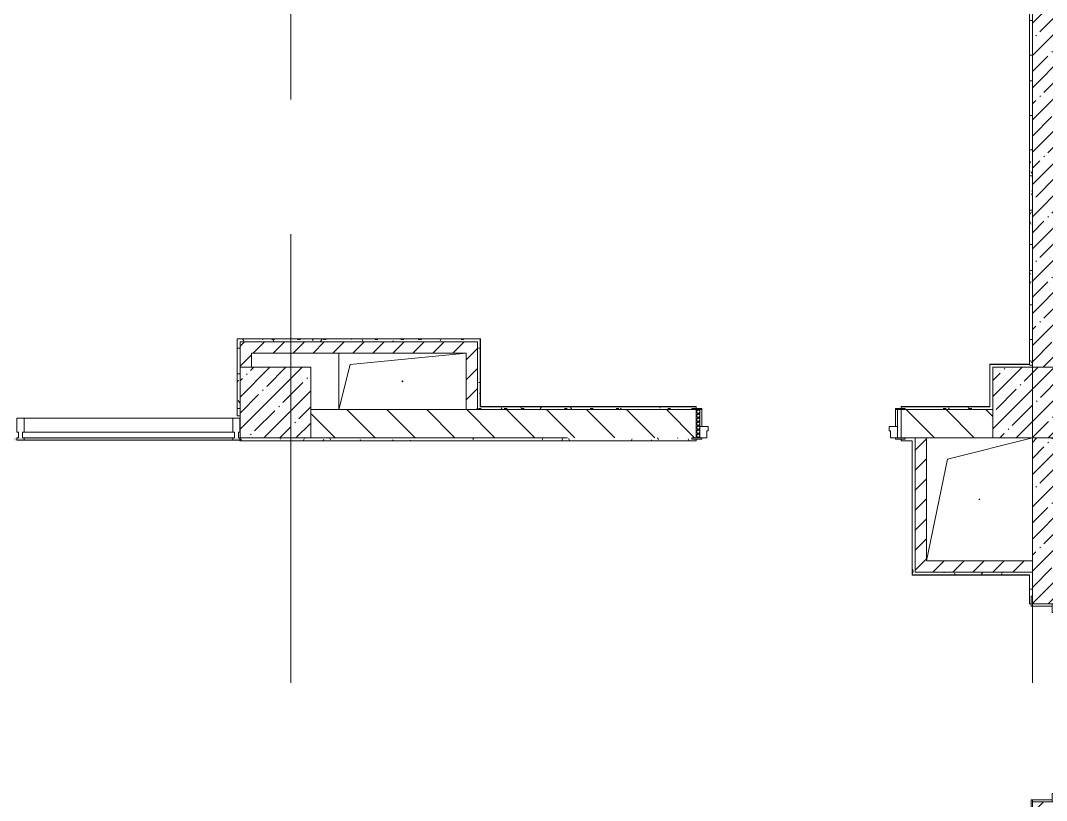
# Model space of a CAD drawing. Header units: millimetres. Extents: x -625 to 415037, y -3642 to 102118.
# Drawn here: x 262818 to 270082, y 85374 to 90892 of the extents above; entities that cross this region are included whole.
import ezdxf

# ---------------------------------------------------------------- set-up
doc = ezdxf.new("R2010")
doc.units = ezdxf.units.MM
doc.linetypes.add('Осевая', pattern=[6350, 1270, -952.5, 3175, -952.5])
doc.layers.add('A-AREA-PATT-2', color=7, linetype='Continuous', lineweight=5, true_color=0xcde0ef, transparency=1)
for name, color, linetype, lineweight, true_color in [('A-DOOR-1', 7, 'Continuous', 5, 0xc0c0c0), ('A-DOOR-FRAM-1', 7, 'Continuous', 5, 0xc0c0c0), ('A-WALL-1', 9, 'Continuous', 5, 0x808080), ('A-WALL-FNSH-1', 9, 'Continuous', 5, 0x808080)]:
    doc.layers.add(name, color=color, linetype=linetype, lineweight=lineweight, true_color=true_color)
for name, color, linetype, lineweight in [('A-DOOR-FRAM-2', 7, 'Continuous', 5), ('A-GENM', 7, 'Continuous', 9), ('A-GLAZ-CURT', 7, 'Continuous', 9), ('A-GLAZ-CURT-2', 7, 'Continuous', 20), ('A-GLAZ-CWMG', 7, 'Continuous', 9), ('A-GLAZ-CWMG-1', 7, 'Continuous', 20), ('A-WALL', 7, 'Continuous', 5), ('I-WALL', 7, 'Continuous', 5), ('S-COLS', 7, 'Continuous', 9), ('S-COLS-1', 7, 'Continuous', 5), ('Оси-2', 7, 'Осевая', 9)]:
    doc.layers.add(name, color=color, linetype=linetype, lineweight=lineweight)
doc.layers.get('A-DOOR-1').off()
pattern_1 = [(45, (148772.12, 0), (-114.04925, 114.04925), []), (45, (148886.17, 0), (-114.04925, 114.04925), [201.612, -40.322, 6.706, -33.617])]
pattern_2 = [(45, (148772.12, 0), (-70.71068, 70.71068), [])]
pattern_3 = [(0, (148772.123, 0), (243.84, 60.96), [20.117, -162.763, 20.117, -162.763, -975.36]), (0, (148772.123, 0), (243.84, 60.96), [-365.76, 20.117, -345.643, 20.117, -162.763, -426.72]), (0, (148772.123, 0), (243.84, 60.96), [-914.4, 20.117, -101.803, 20.117, -284.683]), (120, (148863.563, 30.48), (-174.71291, 180.691634), [20.117, -162.763, 20.117, -162.763, -975.36]), (120, (148863.563, 30.48), (-174.71291, 180.691634), [-365.76, 20.117, -345.643, 20.117, -162.763, -426.72]), (120, (148863.563, 30.48), (-174.71291, 180.691634), [-914.4, 20.117, -101.803, 20.117, -284.683]), (240, (148894.043, 152.4), (-69.12709, -241.651634), [20.117, -162.763, 20.117, -162.763, -975.36]), (240, (148894.043, 152.4), (-69.12709, -241.651634), [-365.76, 20.117, -345.643, 20.117, -162.763, -426.72]), (240, (148894.043, 152.4), (-69.12709, -241.651634), [-914.4, 20.117, -101.803, 20.117, -284.683])]

# ---------------------------------------------------------------- blocks, each defined once
blk = doc.blocks.new('110_Дверь_СКБ_2Ст - Д-1_л_Лестничная клетка EIS60 2-32142534-Объем проектирования 2 этажа')
at = {"layer": 'A-DOOR-FRAM-1'}
for p, q in [((-672.5, 118), (-742.5, 118)), ((-742.5, 118), (-742.5, 110)), ((-742.5, 110), (-672.5, 110)), ((-637.5, 110), (-687.5, 110)), ((-687.5, 110), (-687.5, 30)), ((-672.5, 110), (-672.5, 118)), ((-637.5, 60), (-637.5, 110)), ((662.5, 110), (662.5, 60)), ((712.5, 110), (662.5, 110)), ((767.5, 118), (697.5, 118)), ((697.5, 118), (697.5, 110)), ((697.5, 110), (767.5, 110)), ((712.5, 30), (712.5, 110)), ((767.5, 110), (767.5, 118)), ((-687.5, 30), (-627.5, 30)), ((-672.5, 30), (-687.5, 30)), ((-687.5, 30), (-687.5, -110)), ((-672.5, -110), (-672.5, 30)), ((-627.5, 60), (-637.5, 60)), ((-627.5, 30), (-627.5, 60)), ((662.5, 60), (652.5, 60)), ((652.5, 60), (652.5, 30)), ((652.5, 30), (712.5, 30)), ((712.5, 30), (697.5, 30)), ((697.5, 30), (697.5, -110)), ((712.5, -110), (712.5, 30)), ((-672.5, -110), (-742.5, -110)), ((-742.5, -110), (-742.5, -118)), ((-742.5, -118), (-672.5, -118)), ((-687.5, -110), (-672.5, -110)), ((-672.5, -118), (-672.5, -110)), ((697.5, -110), (712.5, -110)), ((767.5, -110), (697.5, -110)), ((697.5, -110), (697.5, -118)), ((697.5, -118), (767.5, -118)), ((767.5, -118), (767.5, -110))]:
    blk.add_line(p, q, dxfattribs=at)
blk = doc.blocks.new('GM_Отверстие прямоугольное _в плите_ - Отверстие-23877052-Объем проектирования 2 этажа')
at = {"layer": 'A-GENM'}
for p, q in [((-225, 285), (375, 435)), ((-375, -435), (-225, 285))]:
    blk.add_line(p, q, dxfattribs=at)
for start, end in [(360, 180), (180, 360)]:
    blk.add_arc((0, 0), 2.5, start, end, dxfattribs=at)
blk = doc.blocks.new('BSC_Колонна _Прямоугольная - 500х500-22291386-Объем проектирования 2 этажа')
at = {"layer": 'S-COLS-1'}
h = blk.add_hatch(dxfattribs=at)
h.set_pattern_fill('FP_171', color=256, style=0, pattern_type=2)
h.set_pattern_definition([(45, (-121180, -13650), (-114.04925, 114.04925), []), (45, (-121065.95, -13650), (-114.04925, 114.04925), [201.613, -40.323, 6.706, -33.617])])
h.paths.add_polyline_path([(62, -250), (250, -250), (250, 250), (-250, 250), (-250, -250), (30, -250)])
for p, q in [((250, 250), (-250, 250)), ((-250, 250), (-250, -250)), ((250, -250), (250, 250)), ((-250, -250), (250, -250))]:
    blk.add_line(p, q, dxfattribs=at)
blk = doc.blocks.new('GM_Отверстие прямоугольное _в плите_ - Отверстие-23876685-Объем проектирования 2 этажа')
at = {"layer": 'A-GENM'}
for p, q in [((-450, -200), (-450, 200)), ((-450, 200), (-450, -200)), ((-370, 120), (450, 200)), ((-450, -200), (-370, 120))]:
    blk.add_line(p, q, dxfattribs=at)
for start, end in [(360, 180), (180, 360)]:
    blk.add_arc((0, 0), 2.5, start, end, dxfattribs=at)
blk = doc.blocks.new('110_Дверь_СКБ_2Ст - Д-6_п__ ДОО_Дв_1450x2100h_Дверь из раздевальной в коридор-32371698-Объем проектирования 2 этажа')
at = {"layer": 'A-DOOR-FRAM-2'}
h = blk.add_hatch(dxfattribs=at)
h.set_pattern_fill('FP_215', color=256, style=0, pattern_type=2)
h.set_pattern_definition([(315, (-546.384, -164.685), (-14.1421, -14.1421), []), (225, (-546.384, -164.685), (-14.1421, 14.1421), [])])
h.paths.add_polyline_path([(-712.5, -100), (-687.5, -100), (-687.5, 100), (-712.5, 100)])
at = {"layer": 'A-DOOR-FRAM-1'}
for p, q in [((-742.5, 108), (-672.5, 108)), ((-742.5, 100), (-742.5, 108)), ((-672.5, 100), (-742.5, 100)), ((-712.5, 100), (-687.5, 100)), ((-712.5, -100), (-712.5, 100)), ((-687.5, 100), (-687.5, -100)), ((-687.5, 100), (-672.5, 100)), ((-687.5, -20), (-687.5, 100)), ((-672.5, 108), (-672.5, 100)), ((-672.5, 100), (-672.5, -20)), ((697.5, 100), (697.5, 108)), ((697.5, 108), (767.5, 108)), ((697.5, -20), (697.5, 100)), ((697.5, 100), (712.5, 100)), ((767.5, 100), (697.5, 100)), ((712.5, -100), (712.5, 100)), ((712.5, 100), (737.5, 100)), ((712.5, 100), (712.5, -20)), ((737.5, 100), (737.5, -100)), ((767.5, 108), (767.5, 100)), ((-687.5, -20), (-627.5, -20)), ((-687.5, -100), (-687.5, -20)), ((-672.5, -20), (-687.5, -20)), ((-637.5, -50), (-637.5, -100)), ((-627.5, -50), (-637.5, -50)), ((-627.5, -20), (-627.5, -50)), ((652.5, -20), (712.5, -20)), ((652.5, -50), (652.5, -20)), ((662.5, -50), (652.5, -50)), ((662.5, -100), (662.5, -50)), ((712.5, -20), (697.5, -20)), ((712.5, -20), (712.5, -100)), ((-742.5, -100), (-672.5, -100)), ((-742.5, -108), (-742.5, -100)), ((-672.5, -108), (-742.5, -108)), ((-687.5, -100), (-712.5, -100)), ((-637.5, -100), (-687.5, -100)), ((-672.5, -100), (-672.5, -108)), ((712.5, -100), (662.5, -100)), ((697.5, -108), (697.5, -100)), ((697.5, -100), (767.5, -100)), ((767.5, -108), (697.5, -108)), ((737.5, -100), (712.5, -100)), ((767.5, -100), (767.5, -108))]:
    blk.add_line(p, q, dxfattribs=at)
blk = doc.blocks.new('Системная панель - Стекло - 40мм-32428871-Объем проектирования 2 этажа')
at = {"layer": 'A-GLAZ-CURT-2'}
for p, q in [((749.5, 0), (-749.5, 0)), ((-749.5, 0), (-749.5, -40)), ((749.5, -40), (749.5, 0)), ((-749.5, -40), (749.5, -40))]:
    blk.add_line(p, q, dxfattribs=at)
blk = doc.blocks.new('Прямоугольный импост - Импост структурный с накладкой - 160мм Темный-32428319-Объем проектирования 2 этажа')
at = {"layer": 'A-GLAZ-CWMG-1'}
for p, q in [((0, 140), (-50, 140)), ((-50, 140), (-50, 40)), ((0, 40), (0, 140)), ((-50, 40), (-40, 40)), ((-40, 0), (-50, 0)), ((-50, 0), (-50, -17)), ((-40, 40), (-40, 0)), ((-10, 0), (-10, 40)), ((-10, 40), (0, 40)), ((0, 0), (-10, 0)), ((0, -17), (0, 0)), ((-50, -17), (0, -17))]:
    blk.add_line(p, q, dxfattribs=at)
blk = doc.blocks.new('Прямоугольный импост - Импост структурный с накладкой - 160мм Темный-32428868-Объем проектирования 2 этажа')
at = {"layer": 'A-GLAZ-CWMG'}
for p, q in [((114070.5, 13540), (115549.5, 13540)), ((114070.5, 13383), (115549.5, 13383))]:
    blk.add_line(p, q, dxfattribs=at)
blk = doc.blocks.new('Прямоугольный импост - Импост структурный с накладкой - 160мм Темный-30755836-Объем проектирования 2 этажа')
at = {"layer": 'A-GLAZ-CWMG-1'}
for p, q in [((-25, 40), (-25, 140)), ((-25, 140), (25, 140)), ((25, 140), (25, 40)), ((-15, 40), (-25, 40)), ((-25, -17), (-25, 0)), ((-25, 0), (-15, 0)), ((-15, 0), (-15, 40)), ((15, 40), (15, 0)), ((25, 40), (15, 40)), ((15, 0), (25, 0)), ((25, 0), (25, -17)), ((25, -17), (-25, -17))]:
    blk.add_line(p, q, dxfattribs=at)
blk = doc.blocks.new('2floor')
at = {"layer": 'A-AREA-PATT-2'}
h = blk.add_hatch(color=256, dxfattribs=at)
h.paths.add_polyline_path([(247492.6, 13190), (247493.1, 13190), (247492.6, 13190)])
h.paths.add_polyline_path([(249962.1, 13380), (249962.1, 13383), (251337.1, 13381.5), (251337.1, 13380), (251387.1, 13381.5), (251387.1, 13383), (254321.6, 13383.8), (254321.6, 13400), (249872.1, 13400), (249872.1, 13383), (249912.1, 13383), (249912.1, 13380), (249947.2, 13380)])
h.paths.add_polyline_path([(261327.6, 13380), (261327.6, 13383), (264371.6, 13383), (264371.6, 13400), (259822.6, 13400), (259822.6, 13383), (259862.6, 13383), (259862.6, 13380), (259912.6, 13380.4), (259912.6, 13383), (261277.6, 13381.5), (261277.6, 13380), (261305.2, 13380)])
at = {"layer": 'I-WALL'}
h = blk.add_hatch(dxfattribs=at)
h.set_pattern_fill('FP_191', color=256, style=0, pattern_type=2)
h.set_pattern_definition(pattern_3)
h.paths.add_polyline_path([(269982.1, 13920), (269982.1, 18600), (269962.1, 18579), (269962.1, 13920)])
h.paths.add_polyline_path([(269962.1, 18580), (269982.1, 18600), (269962.1, 18600)])
h = blk.add_hatch(dxfattribs=at)
h.set_pattern_fill('FP_1', color=256, style=0, pattern_type=2)
h.set_pattern_definition(pattern_1)
h.paths.add_polyline_path([(269982.1, 10600), (270202.1, 10600), (270202.1, 10825), (269982.1, 10825), (269982.1, 10770)])
h.paths.add_polyline_path([(270085.9, 12225), (270202.1, 12225), (270202.1, 13400), (269982.1, 13400), (269982.1, 12225)])
h.paths.add_polyline_path([(270182.1, 13900), (270202.1, 13900), (270202.1, 18600), (269982.1, 18600), (269982.1, 13900), (270143.9, 13900)])
h = blk.add_hatch(dxfattribs=at)
h.set_pattern_fill('FP_191', color=256, style=0, pattern_type=2)
h.set_pattern_definition(pattern_3)
h.paths.add_polyline_path([(264352.1, 13557), (264372.1, 13557), (264371.4, 14100), (264352.1, 14100), (264352.1, 13574.2)])
h = blk.add_hatch(dxfattribs=at)
h.set_pattern_fill('FP_191', color=256, style=0, pattern_type=2)
h.set_pattern_definition(pattern_3)
h.paths.add_polyline_path([(265972.6, 14080), (266072.6, 14080), (266072.6, 14100), (264372.1, 14100), (264372.6, 14080), (265244.4, 14080)])
h = blk.add_hatch(dxfattribs=at)
h.set_pattern_fill('FP_22', color=256, style=0, pattern_type=2)
h.set_pattern_definition(pattern_2)
h.paths.add_polyline_path([(264452.1, 13900), (264452.1, 14080), (264372.1, 14080), (264372.6, 13900)])
h = blk.add_hatch(dxfattribs=at)
h.set_pattern_fill('FP_22', color=256, style=0, pattern_type=2)
h.set_pattern_definition(pattern_2)
h.paths.add_polyline_path([(265992.7, 14000), (266052.6, 14000), (266052.6, 14080), (264452.1, 14080), (264452.1, 14000), (265972.6, 14000)])
h = blk.add_hatch(dxfattribs=at)
h.set_pattern_fill('FP_191', color=256, style=0, pattern_type=2)
h.set_pattern_definition(pattern_3)
h.paths.add_polyline_path([(266072.6, 13600), (266070.3, 13617.8), (266052.6, 13600)])
h.paths.add_polyline_path([(266052.6, 13600), (266072.6, 13621), (266072.6, 14080), (266052.6, 14080), (266052.6, 13614.5)])
h = blk.add_hatch(dxfattribs=at)
h.set_pattern_fill('FP_22', color=256, style=0, pattern_type=2)
h.set_pattern_definition(pattern_2)
h.paths.add_polyline_path([(265972.6, 13600), (266052.6, 13600), (266052.6, 14000), (265972.6, 14000), (265972.6, 13973)])
h = blk.add_hatch(dxfattribs=at)
h.set_pattern_fill('FP_191', color=256, style=0, pattern_type=2)
h.set_pattern_definition(pattern_3)
h.paths.add_polyline_path([(269942.2, 13900), (269982.1, 13900), (269961.1, 13920), (269702.1, 13920), (269702.1, 13900), (269915.5, 13900)])
h.paths.add_polyline_path([(269982.1, 13900), (269982.1, 13920), (269962.1, 13920)])
h = blk.add_hatch(dxfattribs=at)
h.set_pattern_fill('FP_23', color=256, style=0, pattern_type=2)
h.set_pattern_definition([(135, (148772.12, 0), (-141.42136, -141.42136), [])])
h.paths.add_polyline_path([(269580.8, 13400), (269702.1, 13400), (269702.1, 13600), (269052.1, 13600), (269052.1, 13400), (269280.2, 13400)])
h.paths.add_polyline_path([(267572.1, 13400), (267602.1, 13400), (267602.1, 13600), (264872.6, 13600), (264872.6, 13400), (266689.9, 13400)])
h = blk.add_hatch(dxfattribs=at)
h.set_pattern_fill('FP_191', color=256, style=0, pattern_type=2)
h.set_pattern_definition(pattern_3)
h.paths.add_polyline_path([(269604, 13600), (269702.1, 13600), (269681.1, 13620), (269052.1, 13620), (269052.1, 13608), (269082.1, 13608), (269082.1, 13600), (269581.5, 13600)])
h.paths.add_polyline_path([(269702.1, 13600), (269702.1, 13620), (269682.1, 13620)])
h.paths.add_polyline_path([(266072.6, 13600), (267572.1, 13600.4), (267572.1, 13608), (267602.1, 13608), (267602.1, 13620), (266072.6, 13620), (266072.6, 13603.4)])
h = blk.add_hatch(dxfattribs=at)
h.set_pattern_fill('FP_191', color=256, style=0, pattern_type=2)
h.set_pattern_definition(pattern_3)
h.paths.add_polyline_path([(269131.1, 13380), (269132.1, 13400), (269082.1, 13400), (269082.1, 13392), (269052.1, 13392), (269052.1, 13380), (269082.1, 13380)])
h.paths.add_polyline_path([(266072.6, 13380), (267602.1, 13380), (267602.1, 13392), (267572.1, 13392), (267572.1, 13400), (264371.6, 13400), (264372.1, 13380), (266052.6, 13380)])
h = blk.add_hatch(dxfattribs=at)
h.set_pattern_fill('FP_191', color=256, style=0, pattern_type=2)
h.set_pattern_definition(pattern_3)
h.paths.add_polyline_path([(269132.1, 12430), (269152.1, 12430), (269152.1, 13400), (269132.1, 13397.9), (269132.1, 12448.1)])
h = blk.add_hatch(dxfattribs=at)
h.set_pattern_fill('FP_22', color=256, style=0, pattern_type=2)
h.set_pattern_definition(pattern_2)
h.paths.add_polyline_path([(269232.1, 12450), (269232.1, 13400), (269152.1, 13400), (269152.1, 12450)])
h = blk.add_hatch(dxfattribs=at)
h.set_pattern_fill('FP_22', color=256, style=0, pattern_type=2)
h.set_pattern_definition(pattern_2)
h.paths.add_polyline_path([(269232.1, 12450), (269982.1, 12450), (269982.1, 12530), (269232.1, 12530), (269232.1, 12454.6)])
h = blk.add_hatch(dxfattribs=at)
h.set_pattern_fill('FP_191', color=256, style=0, pattern_type=2)
h.set_pattern_definition(pattern_3)
h.paths.add_polyline_path([(269961.1, 12430), (269982.1, 12450), (269152.1, 12450), (269152.1, 12430), (269580.8, 12430)])
h.paths.add_polyline_path([(269982.1, 12430), (269982.1, 12450), (269962.1, 12430)])
h = blk.add_hatch(dxfattribs=at)
h.set_pattern_fill('FP_191', color=256, style=0, pattern_type=2)
h.set_pattern_definition(pattern_3)
h.paths.add_polyline_path([(269962.1, 10600), (269982.1, 10600), (269982.1, 10770), (269974.1, 10770), (269974.1, 10825), (269962.1, 10823.6), (269962.1, 10620)])
h.paths.add_polyline_path([(269974.1, 12225), (269974.1, 12280), (269982.1, 12280), (269982.1, 12430), (269962.1, 12430), (269962.1, 12225)])
at = {"layer": 'S-COLS-1'}
h = blk.add_hatch(dxfattribs=at)
h.set_pattern_fill('FP_1', color=256, style=0, pattern_type=2)
h.set_pattern_definition(pattern_1)
h.paths.add_polyline_path([(264372.6, 13400), (264872.1, 13400), (264872.1, 13900), (264372.1, 13900), (264372.1, 13400)])
at = {"layer": 'A-WALL'}
for p, q in [((269982.1, 13900), (269982.1, 18600)), ((269962.1, 13920), (269962.1, 18580)), ((266072.6, 14100), (266072.6, 13620)), ((269682.1, 13920), (269682.1, 13620)), ((269682.1, 13920), (269962.1, 13920)), ((264872.6, 13600), (267572.1, 13600)), ((269052.1, 13620), (269682.1, 13620)), ((269702.1, 13600), (269082.1, 13600)), ((266689.9, 13400), (264371.6, 13400)), ((269132.1, 13380), (269052.1, 13380)), ((269152.1, 13400), (269082.1, 13400)), ((269132.1, 13380), (269132.1, 12430)), ((269982.1, 12430), (269982.1, 12280))]:
    blk.add_line(p, q, dxfattribs=at)
at = {"layer": 'A-WALL-1'}
for p, q in [((266072.6, 14100), (264352.1, 14100)), ((264372.1, 13557), (264372.1, 14080)), ((264372.1, 14080), (266052.6, 14080)), ((266052.6, 14080), (266052.6, 13600)), ((264452.1, 13900), (264452.1, 14000)), ((264452.1, 14000), (265972.6, 14000)), ((265972.6, 14000), (265972.6, 13600)), ((264372.1, 13900), (264452.1, 13900)), ((264872.6, 13600), (264872.6, 13400)), ((267602.1, 13620), (266072.6, 13620)), ((267602.1, 13608), (267602.1, 13620)), ((269052.1, 13620), (269052.1, 13608)), ((264352.1, 13557), (264372.1, 13557)), ((264371.6, 13400), (264371.6, 13380)), ((264371.6, 13380), (264372.1, 13380)), ((267602.1, 13380), (267602.1, 13392)), ((269052.1, 13392), (269052.1, 13380)), ((269152.1, 13400), (269702.1, 13400)), ((269152.1, 13400), (269152.1, 12450)), ((269232.1, 12530), (269232.1, 13400)), ((269982.1, 13400), (269982.1, 12430)), ((269982.1, 12530), (269232.1, 12530)), ((269152.1, 12450), (269982.1, 12450)), ((269961.1, 12430), (269962.1, 12430)), ((269962.1, 12430), (269962.1, 12225)), ((269962.1, 12225), (269974.1, 12225))]:
    blk.add_line(p, q, dxfattribs=at)
at = {"layer": 'A-WALL-FNSH-1'}
for p, q in [((269961.1, 18579), (269961.1, 13921)), ((266073.6, 14101), (264351.1, 14101)), ((264351.1, 14101), (264351.1, 13555)), ((264352.1, 13555), (264352.1, 14100)), ((266073.6, 13621), (266073.6, 14101)), ((269961.1, 13921), (269681.1, 13921)), ((269681.1, 13921), (269681.1, 13621)), ((267602.1, 13621), (266073.6, 13621)), ((267602.1, 13620), (267602.1, 13621)), ((269681.1, 13621), (269052.1, 13621)), ((269052.1, 13621), (269052.1, 13620)), ((264351.1, 13555), (264352.1, 13555)), ((267602.1, 13380), (264372.1, 13380)), ((264372.1, 13380), (264372.1, 13379)), ((264372.1, 13379), (267602.1, 13379)), ((265057.8, 13379), (265057.8, 13378)), ((266257.6, 13378), (266257.6, 13379)), ((266515.9, 13378), (266515.9, 13379)), ((267602.1, 13379), (267602.1, 13380)), ((269052.1, 13380), (269052.1, 13379)), ((269052.1, 13379), (269131.1, 13379)), ((269131.1, 13379), (269131.1, 12429)), ((269131.1, 12429), (269961.1, 12429)), ((269961.1, 12430), (269132.1, 12430)), ((269961.1, 12429), (269961.1, 12225)), ((269961.1, 12225), (269962.1, 12225))]:
    blk.add_line(p, q, dxfattribs=at)
at = {"layer": 'I-WALL'}
for p, q in [((265057.7, 13379), (265057.7, 13378)), ((266227.8, 13378), (265057.7, 13378)), ((266227.8, 13378), (266227.8, 13379)), ((266227.8, 13378), (266515.9, 13378)), ((266257.7, 13378), (266257.7, 13379))]:
    blk.add_line(p, q, dxfattribs=at)
at = {"layer": 'S-COLS-1'}
for p, q in [((264872.1, 13900), (264372.1, 13900)), ((264372.1, 13900), (264372.1, 13400)), ((264872.1, 13400), (264872.1, 13900)), ((264372.1, 13400), (264872.1, 13400))]:
    blk.add_line(p, q, dxfattribs=at)
at = {"layer": 'Оси-2'}
for p, q in [((264732.1, 3093.7), (264732.1, 16915.1)), ((269982.1, 3093.7), (269982.1, 16915.1))]:
    blk.add_line(p, q, dxfattribs=at)
at = {"layer": 'A-DOOR-1'}
blk.add_blockref('110_Дверь_СКБ_2Ст - Д-6_п__ ДОО_Дв_1450x2100h_Дверь из раздевальной в коридор-32371698-Объем проектирования 2 этажа', (268314.6, 13500), dxfattribs=at)
at = {"layer": 'A-DOOR-1', "rotation": 269.9999999999999}
blk.add_blockref('110_Дверь_СКБ_2Ст - Д-1_л_Лестничная клетка EIS60 2-32142534-Объем проектирования 2 этажа', (270092.1, 11537.5), dxfattribs=at)
at = {"layer": 'A-GENM'}
for name, p in [('GM_Отверстие прямоугольное _в плите_ - Отверстие-23876685-Объем проектирования 2 этажа', (265522.6, 13800)), ('GM_Отверстие прямоугольное _в плите_ - Отверстие-23877052-Объем проектирования 2 этажа', (269607.1, 12965))]:
    blk.add_blockref(name, p, dxfattribs=at)
at = {"layer": 'A-GLAZ-CURT', "rotation": 180}
blk.add_blockref('Системная панель - Стекло - 40мм-32428871-Объем проектирования 2 этажа', (263582.1, 13400), dxfattribs=at)
at = {"layer": 'A-GLAZ-CWMG', "extrusion": (0, 0, -1)}
blk.add_blockref('Прямоугольный импост - Импост структурный с накладкой - 160мм Темный-30755836-Объем проектирования 2 этажа', (-262817.6, 13400), dxfattribs=at)
at = {"layer": 'A-GLAZ-CWMG'}
for name, p in [('Прямоугольный импост - Импост структурный с накладкой - 160мм Темный-32428868-Объем проектирования 2 этажа', (148772.1, 0)), ('Прямоугольный импост - Импост структурный с накладкой - 160мм Темный-32428319-Объем проектирования 2 этажа', (264371.6, 13400))]:
    blk.add_blockref(name, p, dxfattribs=at)
at = {"layer": 'S-COLS'}
blk.add_blockref('BSC_Колонна _Прямоугольная - 500х500-22291386-Объем проектирования 2 этажа', (269952.1, 13650), dxfattribs=at)

msp = doc.modelspace()

# ---------------------------------------------------------------- block references
msp.add_blockref('2floor', (0, 74539.4))

doc.saveas('drawing.dxf')
